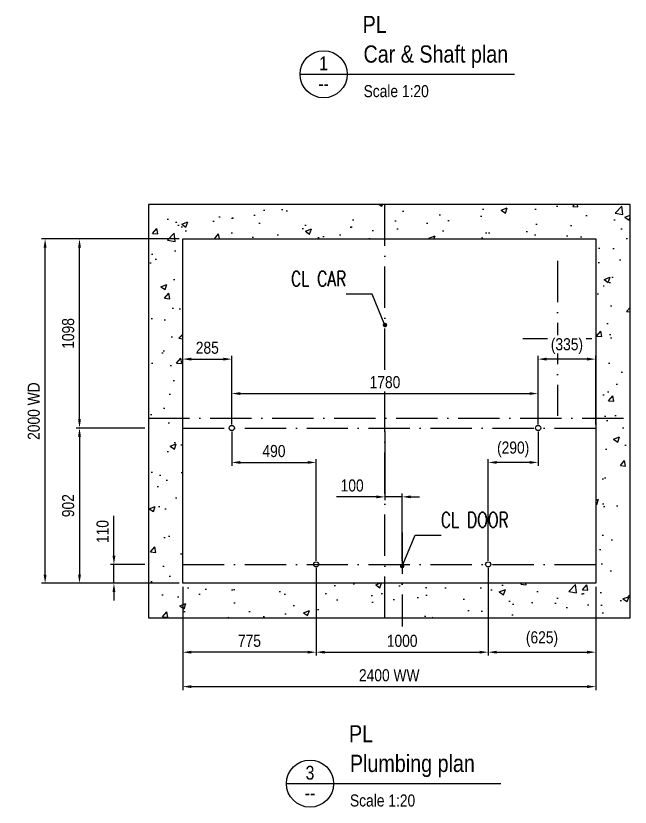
# Model space of a CAD drawing. Header units: millimetres. Extents: x -7349 to 14106, y -573 to 9250.
# Drawn here: x -6949 to -3379, y -573 to 4023 of the extents above; entities that cross this region are included whole.
import ezdxf
from ezdxf.enums import TextEntityAlignment as Align

# ---------------------------------------------------------------- set-up
doc = ezdxf.new("R2010")
doc.units = ezdxf.units.MM
doc.header["$MEASUREMENT"] = 0
doc.linetypes.add('ACAD_ISO10W100', pattern=[18, 12, -3, 0, -3])
for name, color, linetype in [('CONT_35', 2, 'Continuous'), ('CONT_70', 4, 'Continuous'), ('DASHD_25', 1, 'ACAD_ISO10W100'), ('DIM_35', 7, 'Continuous'), ('HATCH_35', 2, 'Continuous'), ('TEXT_35', 2, 'Continuous'), ('TEXT_DWGTITLE', 7, 'Continuous')]:
    doc.layers.add(name, color=color, linetype=linetype)
doc.styles.add('Arial Main', font='ARIALN.TTF')
doc.styles.add('ARIAL-N', font='ARIALN.TTF')
doc.styles.add('Romans', font='romans.shx', dxfattribs={"width": 0.75})
doc.dimstyles.new('KONE_20', dxfattribs={"dimscale": 20, "dimtxt": 3.5, "dimasz": 2.5, "dimexe": 1, "dimexo": 1, "dimgap": 1.5, "dimtad": 1, "dimdec": 0, "dimzin": 0, "dimdsep": 46, "dimtxsty": 'ARIAL-N', "dimcen": 0, "dimclrd": 256, "dimclre": 256, "dimclrt": 256, "dimadec": 1, "dimazin": 3, "dimtfac": 1, "dimtdec": 0, "dimtmove": 0, "dimatfit": 0, "dimfxl": 1, "dimtfill": 1, "dimtolj": 1, "dimtzin": 0, "dimarcsym": 0})
doc.dimstyles.new('KONE_mm', dxfattribs={"dimscale": 30, "dimtxt": 3.5, "dimasz": 3.5, "dimexe": 2, "dimexo": 1, "dimgap": 1.5, "dimtad": 1, "dimdec": 0, "dimrnd": 0.5, "dimzin": 0, "dimdsep": 46, "dimtxsty": 'Romans', "dimcen": 0, "dimclrd": 256, "dimclre": 256, "dimclrt": 256, "dimadec": 1, "dimazin": 3, "dimtfac": 1, "dimtdec": 0, "dimtmove": 0, "dimatfit": 3, "dimfxl": 1, "dimtfill": 1, "dimtolj": 1, "dimtzin": 0, "dimarcsym": 0})

# ---------------------------------------------------------------- blocks, each defined once
blk = doc.blocks.new('M004650412_PL1_SH_Walls')
at = {"layer": 'HATCH_35'}
h = blk.add_hatch(dxfattribs=at)
h.set_pattern_fill('AR-CONC', color=256, scale=50)
h.paths.add_polyline_path([(1425, 1240), (675, 1240), (-475, 1240), (-1375, 1240), (-1375, -1160), (675, -1160), (1225, -1160), (1425, -1160)])
h.paths.add_polyline_path([(-1175, 1040), (1225, 1040), (1225, -960), (-475, -960), (-1175, -960)], flags=16)
at = {"layer": 'CONT_70'}
blk.add_lwpolyline([(675, -1160), (1225, -1160), (1425, -1160), (1425, 1240), (675, 1240), (-475, 1240), (-1375, 1240), (-1375, -1160)], close=True, dxfattribs=at)
blk.add_lwpolyline([(-475, -960), (-1175, -960), (-1175, 1040), (-1175, 1040), (1225, 1040), (1225, 1040), (1225, -960), (-475, -960)], dxfattribs=at)
blk = doc.blocks.new('*D112')
at = {"layer": 'Defpoints', "color": 0, "transparency": 16777216}
for p in [(-5694.1, 2029.3), (-5979.1, 1629.3), (-5694.1, 1629.3)]:
    blk.add_point(p, dxfattribs=at)
at = {"layer": 'DIM_35', "lineweight": -2, "transparency": 16777216}
for p, q in [((-5979.1, 1649.3), (-5979.1, 2049.3)), ((-5929.1, 2029.3), (-5744.1, 2029.3)), ((-5694.1, 1649.3), (-5694.1, 2049.3))]:
    blk.add_line(p, q, dxfattribs=at)
at = {"layer": 'DIM_35', "transparency": 16777216}
for points in [[(-5929.1, 2037.7), (-5929.1, 2021), (-5979.1, 2029.3)], [(-5744.1, 2037.7), (-5744.1, 2021), (-5694.1, 2029.3)]]:
    blk.add_solid(points, dxfattribs=at)
at = {"layer": 'DIM_35', "transparency": 16777216, "insert": (-5836.6, 2095.1), "char_height": 70, "attachment_point": 5, "style": 'ARIAL-N', "bg_fill": 3, "box_fill_scale": 1.25, "bg_fill_color": 256, "bg_fill_true_color": 13158600, "bg_fill_transparency": 0}
blk.add_mtext('\\A1;285', dxfattribs=at)
blk = doc.blocks.new('*D113')
at = {"layer": 'Defpoints', "color": 0, "transparency": 16777216}
for p in [(-3914.1, 1829.3), (-5694.1, 1629.3), (-3914.1, 1629.3)]:
    blk.add_point(p, dxfattribs=at)
at = {"layer": 'DIM_35', "lineweight": -2, "transparency": 16777216}
for p, q in [((-5694.1, 1649.3), (-5694.1, 1849.3)), ((-3914.1, 1649.3), (-3914.1, 1849.3)), ((-5644.1, 1829.3), (-3964.1, 1829.3))]:
    blk.add_line(p, q, dxfattribs=at)
at = {"layer": 'DIM_35', "transparency": 16777216}
for points in [[(-5644.1, 1837.7), (-5644.1, 1821), (-5694.1, 1829.3)], [(-3964.1, 1837.7), (-3964.1, 1821), (-3914.1, 1829.3)]]:
    blk.add_solid(points, dxfattribs=at)
at = {"layer": 'DIM_35', "transparency": 16777216, "insert": (-4804.1, 1895.1), "char_height": 70, "attachment_point": 5, "style": 'ARIAL-N', "bg_fill": 3, "box_fill_scale": 1.25, "bg_fill_color": 256, "bg_fill_true_color": 13158600, "bg_fill_transparency": 0}
blk.add_mtext('\\A1;1780', dxfattribs=at)
blk = doc.blocks.new('*D114')
at = {"layer": 'Defpoints', "color": 0, "transparency": 16777216}
for p in [(-3914.1, 2029.3), (-3914.1, 1629.3), (-3579.1, 1629.3)]:
    blk.add_point(p, dxfattribs=at)
at = {"layer": 'DIM_35', "lineweight": -2, "transparency": 16777216}
for p, q in [((-3914.1, 1649.3), (-3914.1, 2049.3)), ((-3629.1, 2029.3), (-3864.1, 2029.3)), ((-3579.1, 1649.3), (-3579.1, 2049.3))]:
    blk.add_line(p, q, dxfattribs=at)
at = {"layer": 'DIM_35', "transparency": 16777216}
for points in [[(-3864.1, 2037.7), (-3864.1, 2021), (-3914.1, 2029.3)], [(-3629.1, 2037.7), (-3629.1, 2021), (-3579.1, 2029.3)]]:
    blk.add_solid(points, dxfattribs=at)
at = {"layer": 'DIM_35', "transparency": 16777216, "insert": (-3746.6, 2105.2), "char_height": 70, "attachment_point": 5, "style": 'ARIAL-N', "bg_fill": 3, "box_fill_scale": 1.25, "bg_fill_color": 256, "bg_fill_true_color": 13158600, "bg_fill_transparency": 0}
blk.add_mtext('\\A1;(335)', dxfattribs=at)
blk = doc.blocks.new('*D115')
at = {"layer": 'Defpoints', "color": 0, "transparency": 16777216}
for p in [(-5694.1, 1629.3), (-5204.1, 1429.3), (-5204.1, 837.3)]:
    blk.add_point(p, dxfattribs=at)
at = {"layer": 'DIM_35', "lineweight": -2, "transparency": 16777216}
for p, q in [((-5694.1, 1609.3), (-5694.1, 1409.3)), ((-5644.1, 1429.3), (-5254.1, 1429.3)), ((-5204.1, 857.3), (-5204.1, 1449.3))]:
    blk.add_line(p, q, dxfattribs=at)
at = {"layer": 'DIM_35', "transparency": 16777216}
for points in [[(-5644.1, 1437.7), (-5644.1, 1421), (-5694.1, 1429.3)], [(-5254.1, 1437.7), (-5254.1, 1421), (-5204.1, 1429.3)]]:
    blk.add_solid(points, dxfattribs=at)
at = {"layer": 'DIM_35', "transparency": 16777216, "insert": (-5449.1, 1495.1), "char_height": 70, "attachment_point": 5, "style": 'ARIAL-N', "bg_fill": 3, "box_fill_scale": 1.25, "bg_fill_color": 256, "bg_fill_true_color": 13158600, "bg_fill_transparency": 0}
blk.add_mtext('\\A1;490', dxfattribs=at)
blk = doc.blocks.new('*D116')
at = {"layer": 'Defpoints', "color": 0, "transparency": 16777216}
for p in [(-3914.1, 1629.3), (-4204.1, 1429.3), (-4204.1, 837.3)]:
    blk.add_point(p, dxfattribs=at)
at = {"layer": 'DIM_35', "lineweight": -2, "transparency": 16777216}
for p, q in [((-3914.1, 1609.3), (-3914.1, 1409.3)), ((-4204.1, 857.3), (-4204.1, 1449.3)), ((-3964.1, 1429.3), (-4154.1, 1429.3))]:
    blk.add_line(p, q, dxfattribs=at)
at = {"layer": 'DIM_35', "transparency": 16777216}
for points in [[(-4154.1, 1437.7), (-4154.1, 1421), (-4204.1, 1429.3)], [(-3964.1, 1437.7), (-3964.1, 1421), (-3914.1, 1429.3)]]:
    blk.add_solid(points, dxfattribs=at)
at = {"layer": 'DIM_35', "transparency": 16777216, "insert": (-4059.1, 1505.2), "char_height": 70, "attachment_point": 5, "style": 'ARIAL-N', "bg_fill": 3, "box_fill_scale": 1.25, "bg_fill_color": 256, "bg_fill_true_color": 13158600, "bg_fill_transparency": 0}
blk.add_mtext('\\A1;(290)', dxfattribs=at)
blk = doc.blocks.new('*D117')
at = {"layer": 'Defpoints', "color": 0, "transparency": 16777216}
for p in [(-4804.1, 1629.3), (-4804.1, 1229.3), (-4704.1, 837.3)]:
    blk.add_point(p, dxfattribs=at)
at = {"layer": 'DIM_35', "lineweight": -2, "transparency": 16777216}
for p, q in [((-4804.1, 1609.3), (-4804.1, 1209.3)), ((-4704.1, 857.3), (-4704.1, 1249.3)), ((-4854.1, 1229.3), (-5085.3, 1229.3)), ((-4704.1, 1229.3), (-4804.1, 1229.3)), ((-4654.1, 1229.3), (-4604.1, 1229.3))]:
    blk.add_line(p, q, dxfattribs=at)
at = {"layer": 'DIM_35', "transparency": 16777216}
for points in [[(-4854.1, 1237.7), (-4854.1, 1221), (-4804.1, 1229.3)], [(-4654.1, 1237.7), (-4654.1, 1221), (-4704.1, 1229.3)]]:
    blk.add_solid(points, dxfattribs=at)
at = {"layer": 'DIM_35', "transparency": 16777216, "insert": (-4994.7, 1295.1), "char_height": 70, "attachment_point": 5, "style": 'ARIAL-N', "bg_fill": 3, "box_fill_scale": 1.25, "bg_fill_color": 256, "bg_fill_true_color": 13158600, "bg_fill_transparency": 0}
blk.add_mtext('\\A1;100', dxfattribs=at)
blk = doc.blocks.new('*D118')
at = {"layer": 'Defpoints', "color": 0, "transparency": 16777216}
for p in [(-5204.1, 837.3), (-5979.1, 727.3), (-5979.1, 327.3)]:
    blk.add_point(p, dxfattribs=at)
at = {"layer": 'DIM_35', "lineweight": -2, "transparency": 16777216}
for p, q in [((-5204.1, 817.3), (-5204.1, 307.3)), ((-5979.1, 707.3), (-5979.1, 307.3)), ((-5254.1, 327.3), (-5929.1, 327.3))]:
    blk.add_line(p, q, dxfattribs=at)
at = {"layer": 'DIM_35', "transparency": 16777216}
for points in [[(-5929.1, 335.7), (-5929.1, 319), (-5979.1, 327.3)], [(-5254.1, 335.7), (-5254.1, 319), (-5204.1, 327.3)]]:
    blk.add_solid(points, dxfattribs=at)
at = {"layer": 'DIM_35', "transparency": 16777216, "insert": (-5591.6, 392.9), "char_height": 70, "attachment_point": 5, "style": 'ARIAL-N', "bg_fill": 3, "box_fill_scale": 1.25, "bg_fill_color": 256, "bg_fill_true_color": 13158600, "bg_fill_transparency": 0}
blk.add_mtext('\\A1;775', dxfattribs=at)
blk = doc.blocks.new('*D119')
at = {"layer": 'Defpoints', "color": 0, "transparency": 16777216}
for p in [(-5204.1, 837.3), (-4204.1, 837.3), (-4204.1, 327.3)]:
    blk.add_point(p, dxfattribs=at)
at = {"layer": 'DIM_35', "lineweight": -2, "transparency": 16777216}
for p, q in [((-5204.1, 817.3), (-5204.1, 307.3)), ((-4204.1, 817.3), (-4204.1, 307.3)), ((-5154.1, 327.3), (-4254.1, 327.3))]:
    blk.add_line(p, q, dxfattribs=at)
at = {"layer": 'DIM_35', "transparency": 16777216}
for points in [[(-5154.1, 335.7), (-5154.1, 319), (-5204.1, 327.3)], [(-4254.1, 335.7), (-4254.1, 319), (-4204.1, 327.3)]]:
    blk.add_solid(points, dxfattribs=at)
at = {"layer": 'DIM_35', "transparency": 16777216, "insert": (-4704.1, 393.1), "char_height": 70, "attachment_point": 5, "style": 'ARIAL-N', "bg_fill": 3, "box_fill_scale": 1.25, "bg_fill_color": 256, "bg_fill_true_color": 13158600, "bg_fill_transparency": 0}
blk.add_mtext('\\A1;1000', dxfattribs=at)
blk = doc.blocks.new('*D120')
at = {"layer": 'Defpoints', "color": 0, "transparency": 16777216}
for p in [(-4204.1, 837.3), (-3579.1, 727.3), (-3579.1, 327.3)]:
    blk.add_point(p, dxfattribs=at)
at = {"layer": 'DIM_35', "lineweight": -2, "transparency": 16777216}
for p, q in [((-4204.1, 817.3), (-4204.1, 307.3)), ((-3579.1, 707.3), (-3579.1, 307.3)), ((-4154.1, 327.3), (-3629.1, 327.3))]:
    blk.add_line(p, q, dxfattribs=at)
at = {"layer": 'DIM_35', "transparency": 16777216}
for points in [[(-4154.1, 335.7), (-4154.1, 319), (-4204.1, 327.3)], [(-3629.1, 335.7), (-3629.1, 319), (-3579.1, 327.3)]]:
    blk.add_solid(points, dxfattribs=at)
at = {"layer": 'DIM_35', "transparency": 16777216, "insert": (-3891.6, 403.2), "char_height": 70, "attachment_point": 5, "style": 'ARIAL-N', "bg_fill": 3, "box_fill_scale": 1.25, "bg_fill_color": 256, "bg_fill_true_color": 13158600, "bg_fill_transparency": 0}
blk.add_mtext('\\A1;(625)', dxfattribs=at)
blk = doc.blocks.new('*D121')
at = {"layer": 'Defpoints', "color": 0, "transparency": 16777216}
for p in [(-5979.1, 727.3), (-3579.1, 727.3), (-3579.1, 127.3)]:
    blk.add_point(p, dxfattribs=at)
at = {"layer": 'DIM_35', "lineweight": -2, "transparency": 16777216}
for p, q in [((-5979.1, 707.3), (-5979.1, 107.3)), ((-3579.1, 707.3), (-3579.1, 107.3)), ((-5929.1, 127.3), (-3629.1, 127.3))]:
    blk.add_line(p, q, dxfattribs=at)
at = {"layer": 'DIM_35', "transparency": 16777216}
for points in [[(-5929.1, 135.7), (-5929.1, 119), (-5979.1, 127.3)], [(-3629.1, 135.7), (-3629.1, 119), (-3579.1, 127.3)]]:
    blk.add_solid(points, dxfattribs=at)
at = {"layer": 'DIM_35', "transparency": 16777216, "insert": (-4779.1, 193.1), "char_height": 70, "attachment_point": 5, "style": 'ARIAL-N', "bg_fill": 3, "box_fill_scale": 1.25, "bg_fill_color": 256, "bg_fill_true_color": 13158600, "bg_fill_transparency": 0}
blk.add_mtext('\\A1;2400 WW', dxfattribs=at)
blk = doc.blocks.new('*D122')
at = {"layer": 'Defpoints', "color": 0, "transparency": 16777216}
for p in [(-6379.1, 837.3), (-6179.1, 837.3), (-5979.1, 727.3)]:
    blk.add_point(p, dxfattribs=at)
at = {"layer": 'DIM_35', "lineweight": -2, "transparency": 16777216}
for p, q in [((-6379.1, 887.3), (-6379.1, 1118.6)), ((-6199.1, 837.3), (-6399.1, 837.3)), ((-6379.1, 727.3), (-6379.1, 837.3)), ((-5999.1, 727.3), (-6399.1, 727.3)), ((-6379.1, 677.3), (-6379.1, 627.3))]:
    blk.add_line(p, q, dxfattribs=at)
at = {"layer": 'DIM_35', "transparency": 16777216}
for points in [[(-6387.4, 887.3), (-6370.8, 887.3), (-6379.1, 837.3)], [(-6387.4, 677.3), (-6370.8, 677.3), (-6379.1, 727.3)]]:
    blk.add_solid(points, dxfattribs=at)
at = {"layer": 'DIM_35', "transparency": 16777216, "insert": (-6444.8, 1027.9), "char_height": 70, "attachment_point": 5, "rotation": 90, "style": 'ARIAL-N', "bg_fill": 3, "box_fill_scale": 1.25, "bg_fill_color": 256, "bg_fill_true_color": 13158600, "bg_fill_transparency": 0}
blk.add_mtext('\\A1;110', dxfattribs=at)
blk = doc.blocks.new('*D123')
at = {"layer": 'Defpoints', "color": 0, "transparency": 16777216}
for p in [(-6179.1, 1629.3), (-6579.1, 727.3), (-5979.1, 727.3)]:
    blk.add_point(p, dxfattribs=at)
at = {"layer": 'DIM_35', "lineweight": -2, "transparency": 16777216}
for p, q in [((-6199.1, 1629.3), (-6599.1, 1629.3)), ((-6579.1, 1579.3), (-6579.1, 777.3)), ((-5999.1, 727.3), (-6599.1, 727.3))]:
    blk.add_line(p, q, dxfattribs=at)
at = {"layer": 'DIM_35', "transparency": 16777216}
for points in [[(-6587.4, 1579.3), (-6570.8, 1579.3), (-6579.1, 1629.3)], [(-6587.4, 777.3), (-6570.8, 777.3), (-6579.1, 727.3)]]:
    blk.add_solid(points, dxfattribs=at)
at = {"layer": 'DIM_35', "transparency": 16777216, "insert": (-6644.8, 1178.3), "char_height": 70, "attachment_point": 5, "rotation": 90, "style": 'ARIAL-N', "bg_fill": 3, "box_fill_scale": 1.25, "bg_fill_color": 256, "bg_fill_true_color": 13158600, "bg_fill_transparency": 0}
blk.add_mtext('\\A1;902', dxfattribs=at)
blk = doc.blocks.new('*D124')
at = {"layer": 'Defpoints', "color": 0, "transparency": 16777216}
for p in [(-6579.1, 2727.3), (-5979.1, 2727.3), (-6179.1, 1629.3)]:
    blk.add_point(p, dxfattribs=at)
at = {"layer": 'DIM_35', "lineweight": -2, "transparency": 16777216}
for p, q in [((-5999.1, 2727.3), (-6599.1, 2727.3)), ((-6579.1, 1679.3), (-6579.1, 2677.3)), ((-6199.1, 1629.3), (-6599.1, 1629.3))]:
    blk.add_line(p, q, dxfattribs=at)
at = {"layer": 'DIM_35', "transparency": 16777216}
for points in [[(-6587.4, 2677.3), (-6570.8, 2677.3), (-6579.1, 2727.3)], [(-6587.4, 1679.3), (-6570.8, 1679.3), (-6579.1, 1629.3)]]:
    blk.add_solid(points, dxfattribs=at)
at = {"layer": 'DIM_35', "transparency": 16777216, "insert": (-6644.8, 2178.3), "char_height": 70, "attachment_point": 5, "rotation": 90, "style": 'ARIAL-N', "bg_fill": 3, "box_fill_scale": 1.25, "bg_fill_color": 256, "bg_fill_true_color": 13158600, "bg_fill_transparency": 0}
blk.add_mtext('\\A1;1098', dxfattribs=at)
blk = doc.blocks.new('*D125')
at = {"layer": 'Defpoints', "color": 0, "transparency": 16777216}
for p in [(-6779.1, 2727.3), (-5979.1, 2727.3), (-5979.1, 727.3)]:
    blk.add_point(p, dxfattribs=at)
at = {"layer": 'DIM_35', "lineweight": -2, "transparency": 16777216}
for p, q in [((-5999.1, 2727.3), (-6799.1, 2727.3)), ((-6779.1, 777.3), (-6779.1, 2677.3)), ((-5999.1, 727.3), (-6799.1, 727.3))]:
    blk.add_line(p, q, dxfattribs=at)
at = {"layer": 'DIM_35', "transparency": 16777216}
for points in [[(-6787.4, 2677.3), (-6770.8, 2677.3), (-6779.1, 2727.3)], [(-6787.4, 777.3), (-6770.8, 777.3), (-6779.1, 727.3)]]:
    blk.add_solid(points, dxfattribs=at)
at = {"layer": 'DIM_35', "transparency": 16777216, "insert": (-6844.8, 1727.3), "char_height": 70, "attachment_point": 5, "rotation": 90, "style": 'ARIAL-N', "bg_fill": 3, "box_fill_scale": 1.25, "bg_fill_color": 256, "bg_fill_true_color": 13158600, "bg_fill_transparency": 0}
blk.add_mtext('\\A1;2000 WD', dxfattribs=at)
blk = doc.blocks.new('M004650412_PL1_Plumbing')
at = {"layer": 'CONT_35'}
for centre in [(-990, 902), (790, 902), (-500, 110), (500, 110)]:
    blk.add_circle(centre, 15, dxfattribs=at)
at = {"layer": 'DASHD_25', "ltscale": 20}
for p, q in [((-100, -200), (-100, 2200)), ((902, 1872), (902, 972)), ((702, 1422), (1102, 1422)), ((-1475, 960), (1325, 960)), ((0, 295), (0, -250))]:
    blk.add_line(p, q, dxfattribs=at)
for points in [[(-1275, 902), (1125, 902)], [(-1275, 110), (1125, 110)]]:
    blk.add_lwpolyline(points, dxfattribs=at)
at = {"layer": 'HATCH_35'}
blk.add_blockref('M004650412_PL1_SH_Walls', (-100, 960), dxfattribs=at)
at = {"layer": 'TEXT_35', "annotation_type": 0, "has_hookline": 1}
for points, hookline_direction in [([(-100, 1500), (-175, 1680), (-280, 1680)], 1), ([(0, 100), (75, 280), (180, 280)], 0)]:
    blk.add_leader(points, dimstyle='KONE_mm', override={"dimldrblk": 'DotSmall'}, dxfattribs=dict(at, hookline_direction=hookline_direction))
at = {"layer": 'TEXT_35', "char_height": 87.5, "style": 'Romans', "bg_fill": 3, "box_fill_scale": 1.1, "bg_fill_color": 256, "bg_fill_true_color": 13158600, "bg_fill_transparency": 0}
for s, insert, attachment_point in [('\\A1;CL CAR', (-325, 1725), 9), ('\\A1;CL DOOR', (225, 325), 7)]:
    blk.add_mtext(s, dxfattribs=dict(at, insert=insert, attachment_point=attachment_point))

msp = doc.modelspace()

# ---------------------------------------------------------------- linework, layer by layer
for p, q in [((-5297.4, 3683.6), (-4051.8, 3683.6)), ((-5376.4, -435.7), (-4130.8, -435.7))]:
    msp.add_line(p, q)
for centre in [(-5160.5, 3683.6), (-5239.5, -435.7)]:
    msp.add_circle(centre, 136.9)

# ---------------------------------------------------------------- block references
msp.add_blockref('M004650412_PL1_Plumbing', (-4704.1, 727.3))

# ---------------------------------------------------------------- texts
at = {"layer": 'TEXT_DWGTITLE', "color": 7, "style": 'Arial Main'}
for s, height, p in [('PL', 100, (-4933.8, 3922.8)), ('Car & Shaft plan', 100, (-4928.7, 3751)), ('Scale 1:20', 70, (-4928.4, 3550.6)), ('PL', 100, (-5012.8, -196.4)), ('Plumbing plan', 100, (-5007.7, -368.2)), ('Scale 1:20', 70, (-5007.4, -568.7))]:
    msp.add_text(s, height=height, dxfattribs=at).set_placement(p)
for s, p in [('1', (-5160.9, 3706.9)), ('--', (-5160.9, 3589.1)), ('3', (-5239.9, -412.3)), ('--', (-5239.9, -530.1))]:
    msp.add_text(s, height=80, dxfattribs=at).set_placement(p, align=Align.CENTER)

# ---------------------------------------------------------------- next in the draw order: dimensions: what is measured, and where the dimension line sits
at = {"layer": 'DIM_35'}
dim = msp.add_linear_dim(base=(-5694.1, 2029.3), p1=(-5979.1, 1629.3), p2=(-5694.1, 1629.3), dimstyle='KONE_20', dxfattribs=at)
dim.commit()
dim.dimension.update_dxf_attribs({"geometry": '*D112', "text_midpoint": (-5836.6, 2095.1)})

# ---------------------------------------------------------------- next in the draw order: dimensions: what is measured, and where the dimension line sits
dim = msp.add_linear_dim(base=(-3914.1, 1829.3), p1=(-5694.1, 1629.3), p2=(-3914.1, 1629.3), dimstyle='KONE_20', dxfattribs=at)
dim.commit()
dim.dimension.update_dxf_attribs({"geometry": '*D113', "text_midpoint": (-4804.1, 1895.1)})

# ---------------------------------------------------------------- next in the draw order: dimensions: what is measured, and where the dimension line sits
dim = msp.add_linear_dim(base=(-3914.1, 2029.3), p1=(-3579.1, 1629.3), p2=(-3914.1, 1629.3), text='(<>)', dimstyle='KONE_20', dxfattribs=at)
dim.commit()
dim.dimension.update_dxf_attribs({"geometry": '*D114', "text_midpoint": (-3746.6, 2105.2)})
for base, p1, p2, picture, middle in [((-5204.1, 1429.3), (-5694.1, 1629.3), (-5204.1, 837.3), '*D115', (-5449.1, 1495.1)), ((-4804.1, 1229.3), (-4704.1, 837.3), (-4804.1, 1629.3), '*D117', (-4994.7, 1295.1))]:
    dim = msp.add_linear_dim(base=base, p1=p1, p2=p2, dimstyle='KONE_20', dxfattribs=at)
    dim.commit()
    dim.dimension.update_dxf_attribs({"geometry": picture, "text_midpoint": middle})

# ---------------------------------------------------------------- next in the draw order: dimensions: what is measured, and where the dimension line sits
dim = msp.add_linear_dim(base=(-4204.1, 1429.3), p1=(-3914.1, 1629.3), p2=(-4204.1, 837.3), text='(<>)', dimstyle='KONE_20', dxfattribs=at)
dim.commit()
dim.dimension.update_dxf_attribs({"geometry": '*D116', "text_midpoint": (-4059.1, 1505.2)})
dim = msp.add_linear_dim(base=(-5979.1, 327.3), p1=(-5204.1, 837.3), p2=(-5979.1, 727.3), dimstyle='KONE_20', dxfattribs=at)
dim.commit()
dim.dimension.update_dxf_attribs({"geometry": '*D118', "text_midpoint": (-5591.6, 392.9)})

# ---------------------------------------------------------------- next in the draw order: dimensions: what is measured, and where the dimension line sits
dim = msp.add_linear_dim(base=(-4204.1, 327.3), p1=(-5204.1, 837.3), p2=(-4204.1, 837.3), dimstyle='KONE_20', dxfattribs=at)
dim.commit()
dim.dimension.update_dxf_attribs({"geometry": '*D119', "text_midpoint": (-4704.1, 393.1)})

# ---------------------------------------------------------------- next in the draw order: dimensions: what is measured, and where the dimension line sits
dim = msp.add_linear_dim(base=(-3579.1, 327.3), p1=(-4204.1, 837.3), p2=(-3579.1, 727.3), text='(<>)', dimstyle='KONE_20', dxfattribs=at)
dim.commit()
dim.dimension.update_dxf_attribs({"geometry": '*D120', "text_midpoint": (-3891.6, 403.2)})

# ---------------------------------------------------------------- next in the draw order: dimensions: what is measured, and where the dimension line sits
dim = msp.add_linear_dim(base=(-3579.1, 127.3), p1=(-5979.1, 727.3), p2=(-3579.1, 727.3), text='<> WW', dimstyle='KONE_20', dxfattribs=at)
dim.commit()
dim.dimension.update_dxf_attribs({"geometry": '*D121', "text_midpoint": (-4779.1, 193.1)})

# ---------------------------------------------------------------- next in the draw order: dimensions: what is measured, and where the dimension line sits
dim = msp.add_linear_dim(base=(-6379.1, 837.3), p1=(-5979.1, 727.3), p2=(-6179.1, 837.3), angle=90, dimstyle='KONE_20', dxfattribs=at)
dim.commit()
dim.dimension.update_dxf_attribs({"geometry": '*D122', "text_midpoint": (-6444.8, 1027.9)})

# ---------------------------------------------------------------- next in the draw order: dimensions: what is measured, and where the dimension line sits
dim = msp.add_linear_dim(base=(-6579.1, 727.3), p1=(-6179.1, 1629.3), p2=(-5979.1, 727.3), angle=90, dimstyle='KONE_20', dxfattribs=at)
dim.commit()
dim.dimension.update_dxf_attribs({"geometry": '*D123', "text_midpoint": (-6644.8, 1178.3)})

# ---------------------------------------------------------------- next in the draw order: dimensions: what is measured, and where the dimension line sits
dim = msp.add_linear_dim(base=(-6579.1, 2727.3), p1=(-6179.1, 1629.3), p2=(-5979.1, 2727.3), angle=90, dimstyle='KONE_20', dxfattribs=at)
dim.commit()
dim.dimension.update_dxf_attribs({"geometry": '*D124', "text_midpoint": (-6644.8, 2178.3)})

# ---------------------------------------------------------------- next in the draw order: dimensions: what is measured, and where the dimension line sits
dim = msp.add_linear_dim(base=(-6779.1, 2727.3), p1=(-5979.1, 727.3), p2=(-5979.1, 2727.3), angle=90, text='<> WD', dimstyle='KONE_20', dxfattribs=at)
dim.commit()
dim.dimension.update_dxf_attribs({"geometry": '*D125', "text_midpoint": (-6844.8, 1727.3)})

doc.saveas('drawing.dxf')
